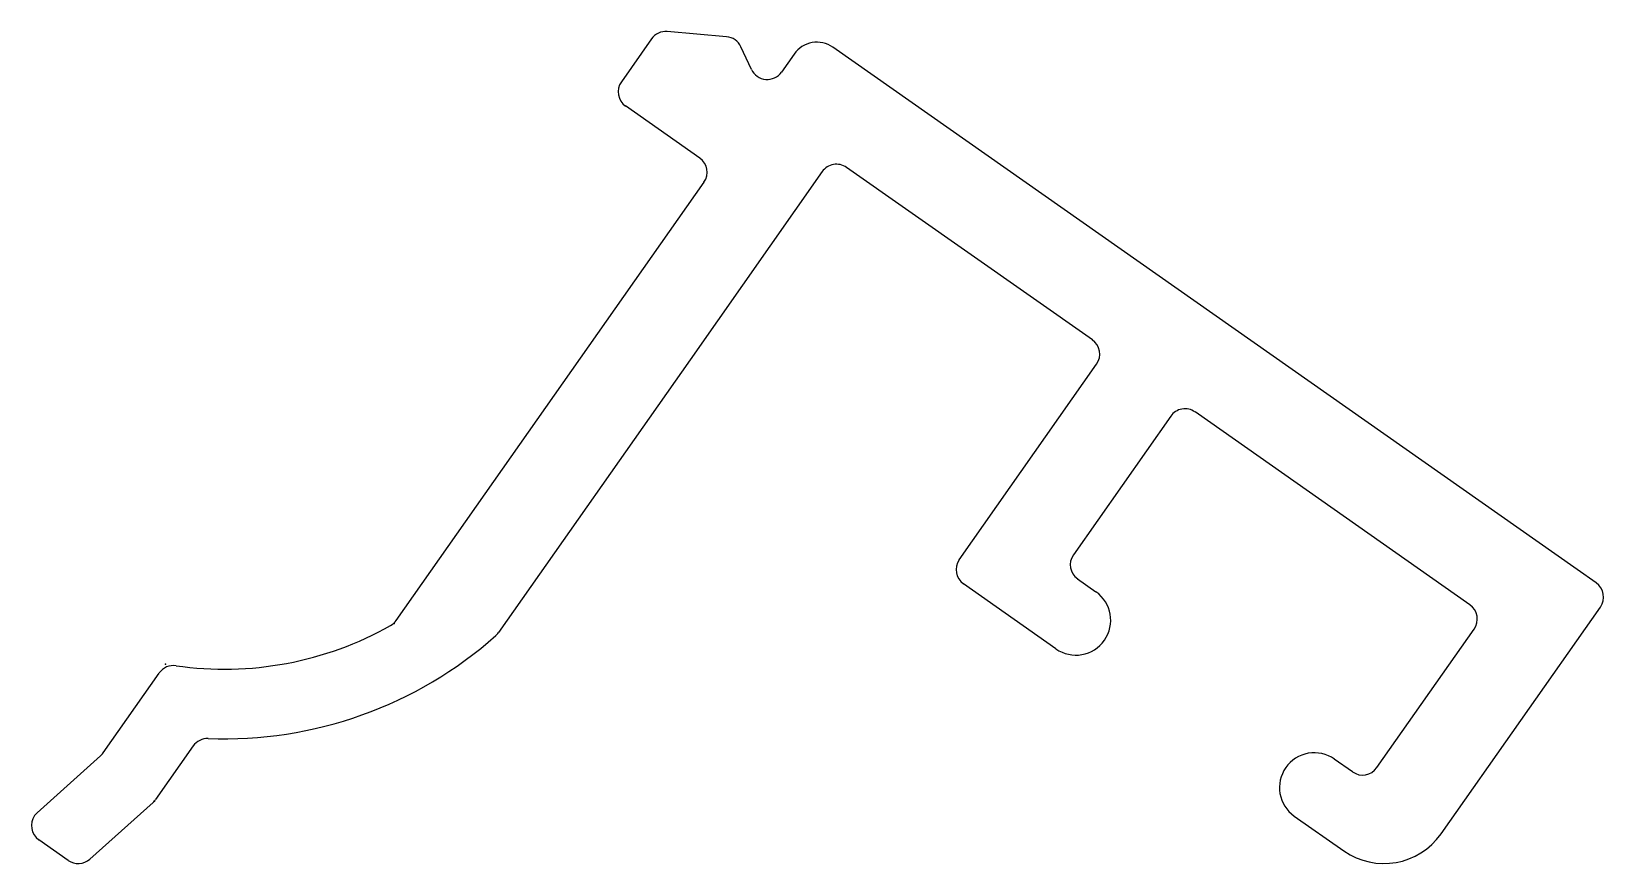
# Model space of a CAD drawing. Header units: inches. Extents: x -12.1 to 10.5, y 0.1 to 12.1.
import ezdxf

# ---------------------------------------------------------------- set-up
doc = ezdxf.new("R2010")
doc.units = ezdxf.units.IN
doc.header["$MEASUREMENT"] = 0
doc.linetypes.add('DASHED', pattern=[0.75, 0.5, -0.25])
doc.layers.add('1', color=7, linetype='Continuous')

msp = doc.modelspace()

# ---------------------------------------------------------------- linework, layer by layer
at = {"layer": '1', "color": 7}
for p, q in [((-2.082, 11.976), (-2.933, 12.051)), ((-3.159, 11.946), (-3.592, 11.33)), ((-1.726, 11.508), (-1.877, 11.832)), ((10.395, 4.138), (-0.556, 11.826)), ((-1.113, 11.728), (-1.295, 11.469)), ((-2.467, 10.235), (-3.531, 10.982)), ((-0.71, 10.04), (-2.606, 7.34)), ((3.166, 7.624), (-0.362, 10.101)), ((-6.821, 3.597), (-2.406, 9.886)), ((-2.606, 7.34), (-5.356, 3.422)), ((1.256, 4.469), (3.227, 7.276)), ((8.584, 3.821), (4.639, 6.59)), ((4.291, 6.529), (2.894, 4.54)), ((2.643, 3.19), (1.317, 4.121)), ((2.955, 4.192), (3.217, 4.008)), ((8.169, 0.532), (10.456, 3.789)), ((7.249, 1.484), (8.645, 3.472)), ((-11.028, 1.696), (-10.222, 2.842)), ((-11.974, 0.837), (-11.065, 1.653)), ((-9.736, 1.795), (-10.275, 1.028)), ((6.9, 1.423), (6.638, 1.606)), ((-10.312, 0.985), (-11.22, 0.17)), ((6.064, 0.788), (6.776, 0.288)), ((-11.53, 0.152), (-11.95, 0.447))]:
    msp.add_line(p, q, dxfattribs=at)
for centre, radius, start, end in [((-2.955, 11.802), 0.25, 84.93, 144.93), ((-2.104, 11.727), 0.25, 54.93, 84.93), ((-2.104, 11.727), 0.25, 24.93, 54.93), ((-0.786, 11.498), 0.4, 54.93, 144.93), ((-1.499, 11.613), 0.25, 204.93, 324.93), ((-3.387, 11.186), 0.25, 144.93, 234.93), ((-2.611, 10.03), 0.25, 324.93, 54.93), ((-0.505, 9.896), 0.25, 54.93, 144.93), ((3.022, 7.42), 0.25, 324.93, 54.93), ((4.495, 6.385), 0.25, 54.93, 144.93), ((3.099, 4.397), 0.25, 144.93, 234.93), ((1.461, 4.325), 0.25, 144.93, 234.93), ((10.251, 3.933), 0.25, 324.93, 54.93), ((2.93, 3.599), 0.5, 324.93, 54.93), ((8.44, 3.616), 0.25, 324.93, 54.93), ((-9.29, 7.757), 4.86, 261.8101, 299.4139), ((-7.026, 3.741), 0.25, 299.4139, 324.93), ((-5.56, 3.566), 0.25, 311.6667, 324.93), ((-9.29, 7.757), 5.86, 267.7358, 311.6667), ((2.93, 3.599), 0.5, 234.93, 324.93), ((-10.018, 2.699), 0.25, 81.8101, 144.93), ((-9.531, 1.651), 0.25, 87.7358, 144.93), ((-11.232, 1.839), 0.25, 311.93, 324.93), ((6.351, 1.197), 0.5, 54.93, 144.93), ((6.351, 1.197), 0.5, 144.93, 234.93), ((7.044, 1.627), 0.25, 234.93, 324.93), ((-10.479, 1.171), 0.25, 311.93, 324.93), ((-11.807, 0.651), 0.25, 144.93, 234.93), ((-11.807, 0.651), 0.25, 131.93, 144.93), ((7.351, 1.107), 1, 234.93, 324.93), ((-11.387, 0.356), 0.25, 234.93, 311.93)]:
    msp.add_arc(centre, radius, start, end, dxfattribs=at)
at = {"layer": '1', "color": 7, "linetype": 'DASHED'}
for p in [(-6.853, 3.552), (-10.133, 2.97), (-10.291, 1.004)]:
    msp.add_point(p, dxfattribs=at)

doc.saveas('drawing.dxf')
